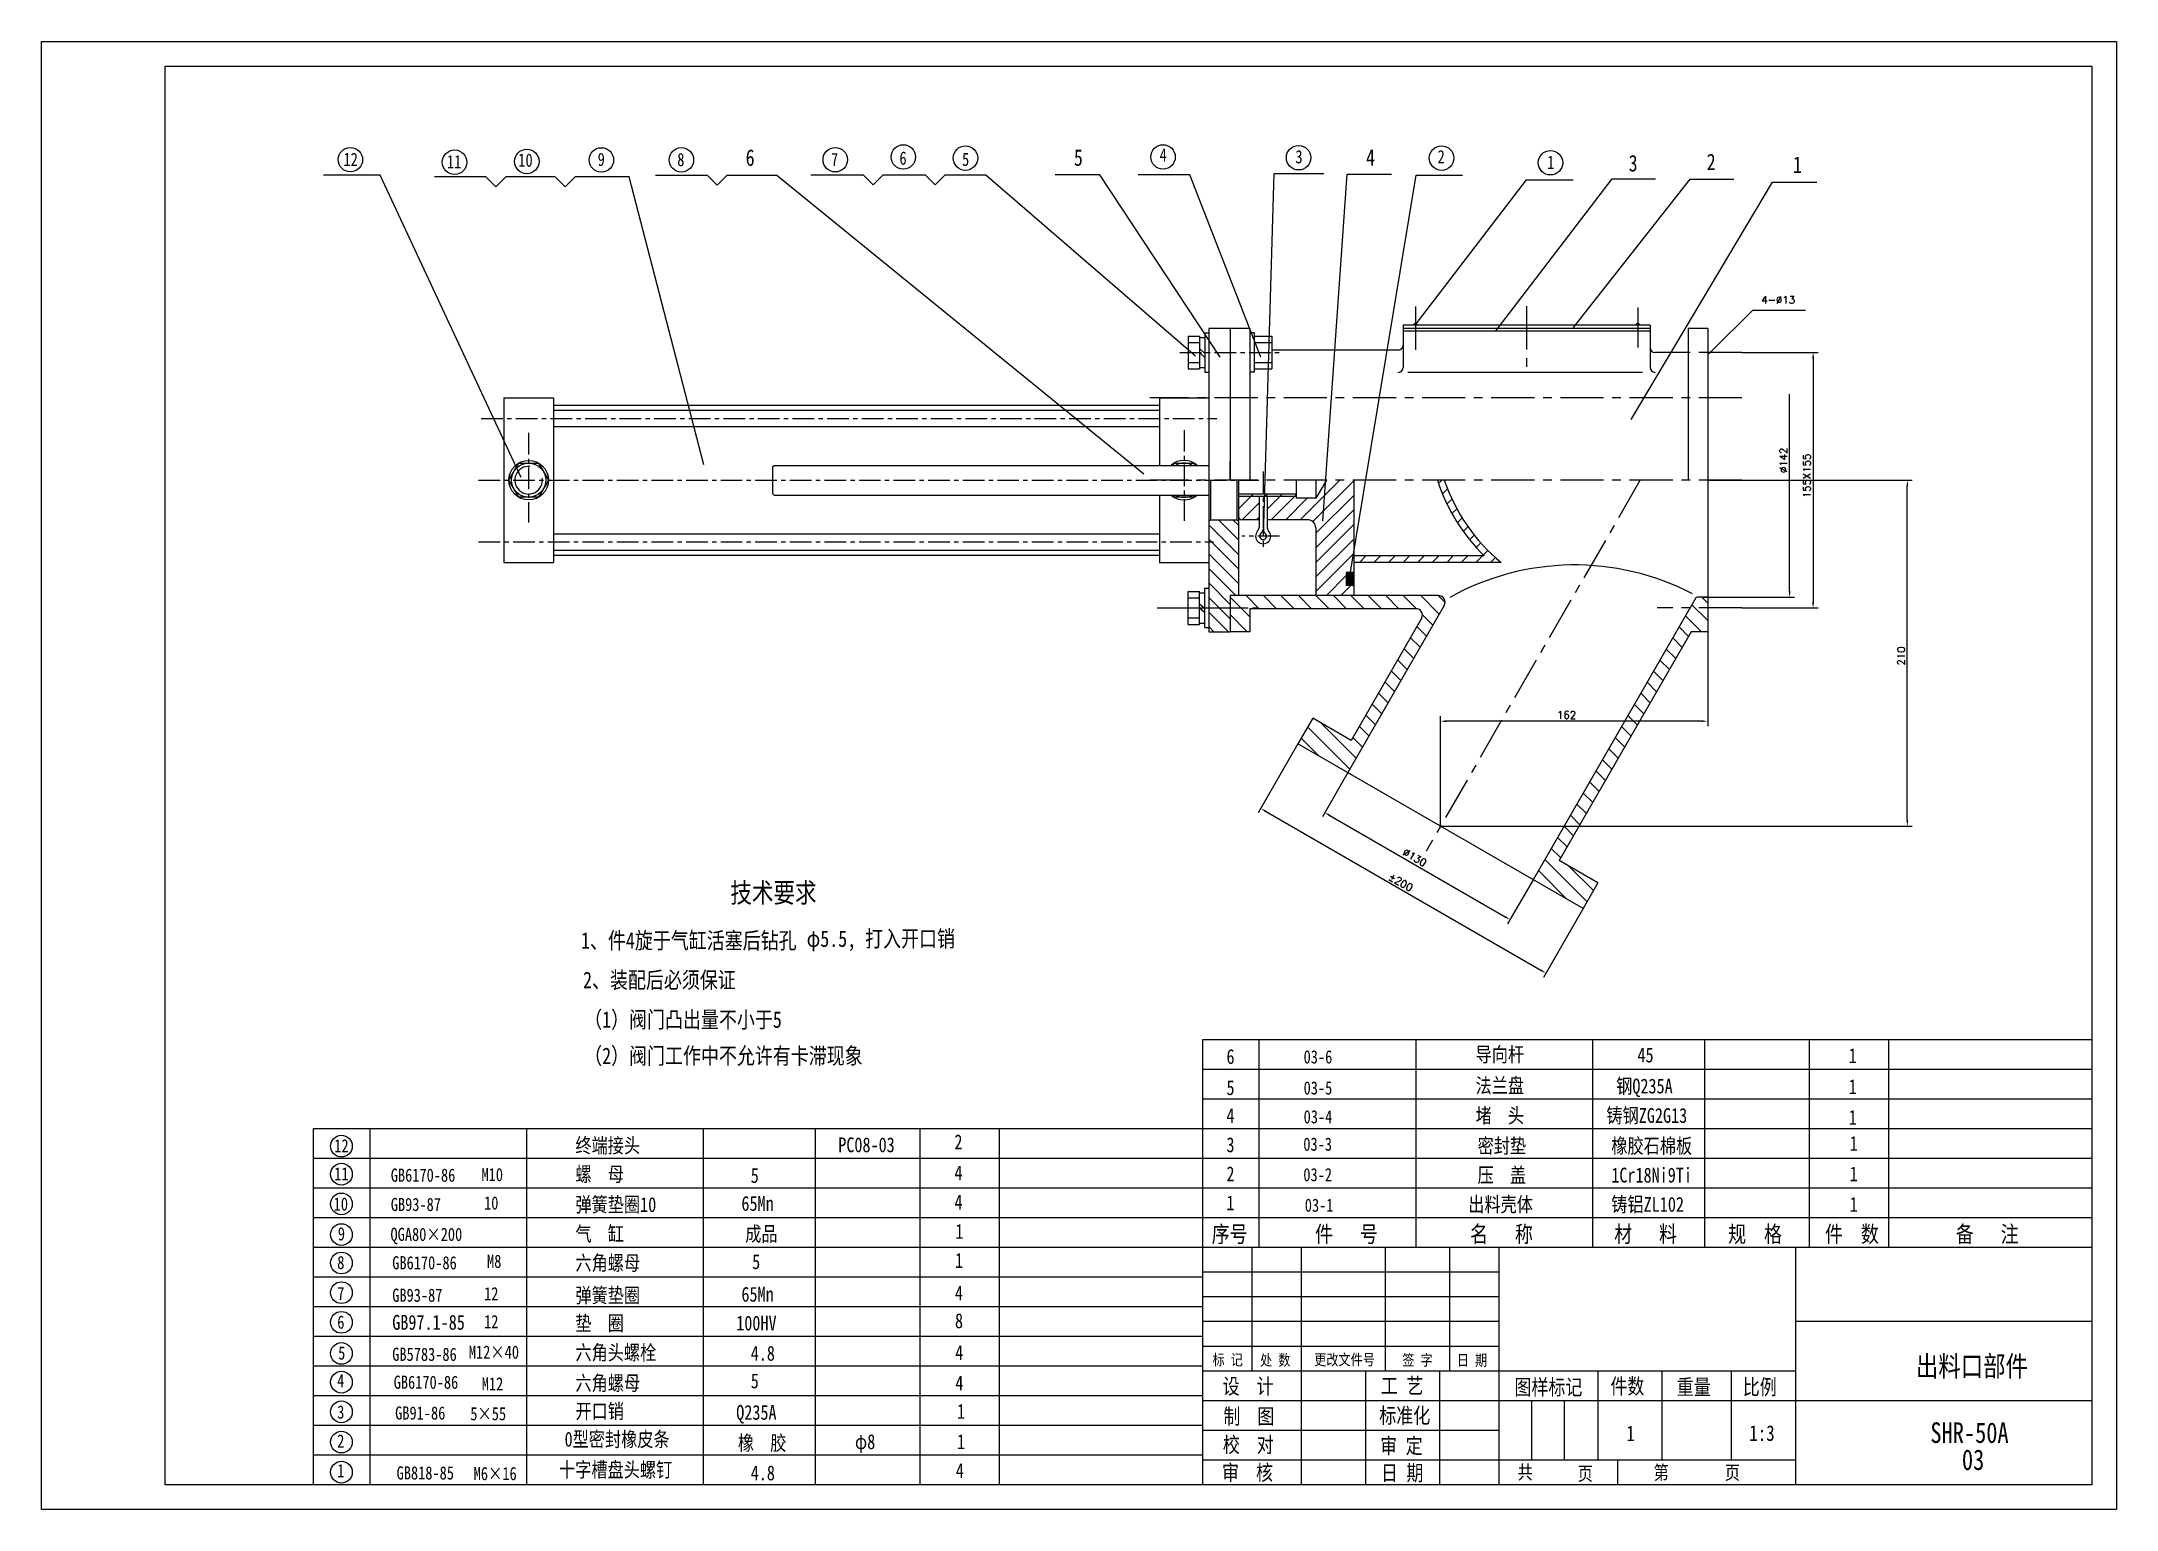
# Model space of a CAD drawing. Extents: x 56 to 1316, y 202 to 1093.
import ezdxf

# ---------------------------------------------------------------- set-up
doc = ezdxf.new("R2010")
doc.units = 0
doc.header["$LTSCALE"] = 10.5
doc.header["$MEASUREMENT"] = 0
doc.linetypes.add('CENTER', pattern=[2, 1.25, -0.25, 0.25, -0.25])
doc.layers.get('0').update_dxf_attribs({"color": 2, "linetype": 'CONTINUOUS'})
doc.layers.get('DEFPOINTS').update_dxf_attribs({"linetype": 'CONTINUOUS'})
for name, color, linetype in [('LINE_THIN', 2, 'CONTINUOUS'), ('PART', 3, 'CONTINUOUS'), ('SMPEN_THICK', 7, 'CONTINUOUS')]:
    doc.layers.add(name, color=color, linetype=linetype)
doc.styles.add('HZDX', font='', dxfattribs={"width": 0.8, "height": 0.5})
doc.styles.get("Standard").update_dxf_attribs({"font": 'txt.shx', "height": 4.5, "bigfont": 'hzfs.shx'})
doc.styles.get('HZDX').set_extended_font_data('SimSun')
doc.dimstyles.new('HZDX', dxfattribs={"dimscale": 0, "dimtxt": 5, "dimasz": 3.5, "dimexe": 5.25, "dimexo": 0, "dimgap": 1.5, "dimtad": 1, "dimdec": 4, "dimdsep": 46, "dimtxsty": 'HZDX', "dimcen": 0.09, "dimclrd": 2, "dimclre": 2, "dimclrt": 2, "dimadec": 0, "dimazin": 0, "dimtol": 1, "dimtp": 0.2, "dimtfac": 0.66667, "dimtdec": 4, "dimtmove": 0, "dimatfit": 1, "dimfxl": 1, "dimtvp": 5, "dimtolj": 1, "dimarcsym": 0})

# ---------------------------------------------------------------- blocks, each defined once
blk = doc.blocks.new('*D63')
at = {"color": 2, "linetype": 'ByBlock', "transparency": 16777216}
for p, q in [((1088.2, 903.8), (1134.4, 903.8)), ((1131.4, 900.3), (1131.4, 752.3)), ((1088.2, 748.8), (1134.4, 748.8))]:
    blk.add_line(p, q, dxfattribs=at)
for points in [[(1130.8, 900.3), (1132, 900.3), (1131.4, 903.8)], [(1130.8, 752.3), (1132, 752.3), (1131.4, 748.8)]]:
    blk.add_solid(points, dxfattribs=at)
at = {"layer": 'DEFPOINTS', "color": 0, "linetype": 'ByBlock', "transparency": 16777216}
for p in [(1088.2, 903.8), (1088.2, 748.8), (1131.4, 748.8)]:
    blk.add_point(p, dxfattribs=at)
at = {"color": 2, "linetype": 'ByBlock', "transparency": 16777216, "insert": (1127.6, 828.9), "char_height": 4.5, "attachment_point": 5, "rotation": 90}
blk.add_mtext('\\A1;155X155', dxfattribs=at)
blk = doc.blocks.new('*D64')
at = {"color": 2, "linetype": 'ByBlock', "transparency": 16777216}
for p, q in [((848.8, 648.8), (833.4, 622)), ((837.9, 622.8), (944.4, 561.3)), ((961.4, 583.8), (945.9, 557))]:
    blk.add_line(p, q, dxfattribs=at)
for points in [[(838.2, 623.3), (837.6, 622.3), (834.9, 624.6)], [(944.7, 561.8), (944.1, 560.8), (947.4, 559.6)]]:
    blk.add_solid(points, dxfattribs=at)
at = {"layer": 'DEFPOINTS', "color": 0, "linetype": 'ByBlock', "transparency": 16777216}
for p in [(848.8, 648.8), (961.4, 583.8), (947.4, 559.6)]:
    blk.add_point(p, dxfattribs=at)
at = {"color": 2, "linetype": 'ByBlock', "transparency": 16777216, "insert": (889.5, 597.3), "char_height": 4.5, "attachment_point": 5, "rotation": 330}
blk.add_mtext('\\A1;∅130', dxfattribs=at)
blk = doc.blocks.new('*D65')
at = {"color": 2, "linetype": 'ByBlock', "transparency": 16777216}
for p, q in [((818.5, 666.3), (794.4, 624.5)), ((798.9, 625.4), (966.1, 528.9)), ((991.7, 566.3), (967.6, 524.5))]:
    blk.add_line(p, q, dxfattribs=at)
for points in [[(799.2, 625.9), (798.6, 624.9), (795.9, 627.1)], [(966.4, 529.4), (965.8, 528.4), (969.1, 527.1)]]:
    blk.add_solid(points, dxfattribs=at)
at = {"layer": 'DEFPOINTS', "color": 0, "linetype": 'ByBlock', "transparency": 16777216}
for p in [(818.5, 666.3), (991.7, 566.3), (969.1, 527.1)]:
    blk.add_point(p, dxfattribs=at)
at = {"color": 2, "linetype": 'ByBlock', "transparency": 16777216, "insert": (881, 582.3), "char_height": 4.5, "attachment_point": 5, "rotation": 330}
blk.add_mtext('\\A1;±200', dxfattribs=at)
blk = doc.blocks.new('*D66')
at = {"color": 2, "linetype": 'ByBlock', "transparency": 16777216}
for p, q in [((1067.4, 826.3), (1191.6, 826.3)), ((1188.6, 619.8), (1188.6, 822.8)), ((905.1, 616.3), (1191.6, 616.3))]:
    blk.add_line(p, q, dxfattribs=at)
for points in [[(1188.1, 822.8), (1189.2, 822.8), (1188.6, 826.3)], [(1188.1, 619.8), (1189.2, 619.8), (1188.6, 616.3)]]:
    blk.add_solid(points, dxfattribs=at)
at = {"layer": 'DEFPOINTS', "color": 0, "linetype": 'ByBlock', "transparency": 16777216}
for p in [(1067.4, 826.3), (1188.6, 826.3), (905.1, 616.3)]:
    blk.add_point(p, dxfattribs=at)
at = {"color": 2, "linetype": 'ByBlock', "transparency": 16777216, "insert": (1184.9, 719.6), "char_height": 4.5, "attachment_point": 5, "rotation": 90}
blk.add_mtext('\\A1;210', dxfattribs=at)
blk = doc.blocks.new('*D67')
at = {"color": 2, "linetype": 'ByBlock', "transparency": 16777216}
for p, q in [((1067.4, 826.3), (1067.4, 677)), ((905.1, 616.3), (905.1, 683)), ((1063.9, 680), (908.6, 680))]:
    blk.add_line(p, q, dxfattribs=at)
for points in [[(908.6, 680.6), (908.6, 679.5), (905.1, 680)], [(1063.9, 680.6), (1063.9, 679.5), (1067.4, 680)]]:
    blk.add_solid(points, dxfattribs=at)
at = {"layer": 'DEFPOINTS', "color": 0, "linetype": 'ByBlock', "transparency": 16777216}
for p in [(1067.4, 826.3), (905.1, 680), (905.1, 616.3)]:
    blk.add_point(p, dxfattribs=at)
at = {"color": 2, "linetype": 'ByBlock', "transparency": 16777216, "insert": (981.7, 683.8), "char_height": 4.5, "attachment_point": 5}
blk.add_mtext('\\A1;162', dxfattribs=at)

msp = doc.modelspace()

# ---------------------------------------------------------------- hatches: boundary and pattern name
at = {"layer": 'SMPEN_THICK'}
h = msp.add_hatch(dxfattribs=at)
h.set_pattern_fill('ANSI31', color=256, scale=50, style=0)
h.paths.add_polyline_path([(794.9413, 816.30813), (782.4413, 816.30813), (782.4413, 804.30813, 0.4142135624), (784.4413, 802.30813), (794.9413, 802.30813)])
h.paths.add_polyline_path([(829.4413, 815.30813), (817.4413, 815.30813), (817.4413, 816.30813), (799.9413, 816.30813), (799.9413, 802.30813), (824.4413, 802.30813, -0.4142135624), (829.4413, 797.30813), (829.4413, 756.30813), (852.4413, 756.30813), (852.4413, 762.30813), (847.9413, 762.30813), (847.9413, 770.30813), (847.9413, 826.30813), (835.86628, 826.30813)])
h.paths.add_polyline_path([(817.4413, 817.80813), (798.39695, 817.80813), (798.352, 816.30813), (817.4413, 816.30813)])
h.paths.add_polyline_path([(797.4413, 817.80813), (782.4413, 817.80813), (782.4413, 816.30813), (797.4413, 816.30813)])
h.paths.add_polyline_path([(852.4413, 826.30813), (847.9413, 826.30813), (847.9413, 770.30813), (850.56077, 770.30813), (852.4413, 781.6885)])
h = msp.add_hatch(dxfattribs=at)
h.set_pattern_fill('ANSI31', color=256, scale=50, style=0)
h.paths.add_polyline_path([(907.4413, 826.30813), (903.22457, 826.30813, 0.1192011599), (931.64537, 780.30813), (852.4413, 780.30813), (852.4413, 776.30813), (942.04367, 776.30813, -0.1395989353)])
h = msp.add_hatch(dxfattribs=at)
h.set_pattern_fill('ANSI31', color=256, scale=50, style=0)
h.set_pattern_definition([(135, (1342.74, 0), (4.419417, 4.419417), [])])
h.paths.add_polyline_path([(764.4413, 748.80813), (777.4413, 748.80813), (777.4413, 756.30813), (782.4413, 756.30813), (782.4413, 801.30813), (781.4413, 802.30813), (765.4413, 802.30813), (764.4413, 801.30813)])
h.paths.add_polyline_path([(764.4413, 748.80813), (764.4413, 734.30813), (777.4413, 734.30813), (777.4413, 748.80813)])
h = msp.add_hatch(dxfattribs=at)
h.set_pattern_fill('ANSI37', color=256, scale=5, style=0)
h.set_pattern_definition([(135, (1342.7399, 0), (0.44194174, 0.44194174), []), (45, (1342.7399, 0), (0.44194174, -0.44194174), [])])
h.paths.add_polyline_path([(852.4413, 770.30813), (847.9413, 770.30813), (847.9413, 762.30813), (852.4413, 762.30813)])
h = msp.add_hatch(dxfattribs=at)
h.set_pattern_fill('ANSI31', color=256, scale=60, style=0)
h.set_pattern_definition([(135, (1452.141, 239.701), (5.3033, 5.3033), [])])
h.paths.add_polyline_path([(777.4413, 756.30813), (812.01836, 756.30813), (812.2837, 755.95072), (812.4956, 756.30813), (903.97938, 756.30813, -0.5773502692), (907.44348, 750.30813), (848.84243, 648.80813), (828.05782, 660.80813), (837.05782, 676.39659), (850.91423, 668.39659), (893.58708, 742.30813, 0.5773502692), (890.12297, 748.30813), (789.4413, 748.30813), (789.4413, 734.30813), (777.4413, 734.30813)])
h.paths.add_polyline_path([(827.53154, 681.89659), (837.05782, 676.39659), (828.05782, 660.80813), (818.53154, 666.30813)], flags=17)
h.paths.add_polyline_path([(1060.15263, 754.80813, -0.2679491924), (1061.01865, 755.30813), (1067.4413, 755.30813), (1067.4413, 734.30813), (1057.4413, 734.30813), (977.269, 595.44563), (991.21034, 587.39659), (982.21034, 571.80813), (961.42573, 583.80813)])
h.paths.add_polyline_path([(991.21034, 587.39659), (1000.73662, 581.89659), (991.73662, 566.30813), (982.21034, 571.80813)])

# ---------------------------------------------------------------- linework, layer by layer
at = {"color": 2, "linetype": 'ByBlock'}
for p, q in [((1117.15459, 758.80813), (1117.15459, 878.57661)), ((1063.81348, 755.30813), (1120.15459, 755.30813))]:
    msp.add_line(p, q, dxfattribs=at)
msp.add_solid([(1116.57126, 758.80813), (1117.73793, 758.80813), (1117.15459, 755.30813)], dxfattribs=at)
at = {"layer": 'DEFPOINTS', "color": 0, "linetype": 'ByBlock'}
for p in [(777.4413, 918.30813), (777.4413, 918.30813), (777.4413, 918.30813), (1067.4413, 918.30813), (897.4413, 826.30813), (897.4413, 826.30813), (1067.4413, 826.30813), (852.4413, 756.30813), (1063.81348, 755.30813), (1067.4413, 755.30813), (1067.4413, 734.30813), (1067.4413, 734.30813)]:
    msp.add_point(p, dxfattribs=at)
at = {"layer": 'LINE_THIN', "linetype": 'Continuous'}
for p, q in [((55.62949, 201.55907), (55.62949, 1092.55906)), ((55.62949, 1092.55906), (1315.62948, 1092.55906)), ((1315.62948, 1092.55906), (1315.62948, 201.55907)), ((1315.62948, 201.55907), (55.62949, 201.55907))]:
    msp.add_line(p, q, dxfattribs=at)
at = {"layer": 'PART', "linetype": 'Continuous'}
for p, q in [((130.62949, 216.55907), (130.62949, 1077.55906)), ((130.62949, 1077.55906), (1300.62948, 1077.55906)), ((1300.62948, 1077.55906), (1300.62948, 216.55907)), ((760.62948, 486.55907), (760.62948, 216.55907)), ((1300.62948, 486.55907), (760.62948, 486.55907)), ((794.91775, 486.55907), (794.91775, 360.55907)), ((890.0677, 486.55907), (890.0677, 360.55907)), ((997.43664, 486.55907), (997.43664, 360.55907)), ((1065.36393, 486.55907), (1065.36393, 360.55907)), ((1128.90882, 486.55907), (1128.90882, 360.55907)), ((1177.11529, 486.55907), (1177.11529, 360.55907)), ((1300.62948, 468.55907), (760.62948, 468.55907)), ((1300.62948, 450.55907), (760.62948, 450.55907)), ((220.62948, 432.55907), (220.62948, 216.55907)), ((760.62948, 432.55907), (220.62948, 432.55907)), ((254.91775, 432.55907), (254.91775, 216.55907)), ((350.0677, 432.55907), (350.0677, 216.55907)), ((457.43664, 432.55907), (457.43664, 216.55907)), ((525.36393, 432.55907), (525.36393, 216.55907)), ((588.90882, 432.55907), (588.90882, 216.55907)), ((637.11529, 432.55907), (637.11529, 216.55907)), ((1300.62948, 432.55907), (760.62948, 432.55907)), ((760.62948, 414.55907), (220.62948, 414.55907)), ((1300.62948, 414.55907), (760.62948, 414.55907)), ((760.62948, 396.55907), (220.62948, 396.55907)), ((1300.62948, 396.55907), (760.62948, 396.55907)), ((760.62948, 378.55907), (220.62948, 378.55907)), ((1300.62948, 378.55907), (760.62948, 378.55907)), ((760.62948, 360.55907), (220.62948, 360.55907)), ((1300.62948, 360.55907), (760.62948, 360.55907)), ((790.62948, 360.55907), (790.62948, 285.55907)), ((820.62948, 360.55907), (820.62948, 216.55907)), ((871.62948, 360.55907), (871.62948, 285.55907)), ((910.62948, 360.55907), (910.62948, 285.55907)), ((940.62948, 360.55907), (940.62948, 216.55907)), ((1120.62948, 360.55907), (1120.62948, 216.55907)), ((760.62948, 342.55907), (220.62948, 342.55907)), ((760.62948, 324.55907), (220.62948, 324.55907)), ((1300.62948, 315.55907), (1120.62948, 315.55907)), ((760.62948, 306.55907), (220.62948, 306.55907)), ((760.62948, 288.55907), (220.62948, 288.55907)), ((859.62948, 285.55907), (859.62948, 216.55907)), ((904.62948, 285.55907), (904.62948, 216.55907)), ((1000.62948, 285.55907), (1000.62948, 231.55907)), ((1039.62948, 285.55907), (1039.62948, 231.55907)), ((1081.62948, 285.55907), (1081.62948, 231.55907)), ((760.62948, 270.55907), (220.62948, 270.55907)), ((960.42948, 267.55907), (960.42948, 231.55907)), ((980.22948, 267.55907), (980.22948, 231.55907)), ((1300.62948, 267.55907), (1120.62948, 267.55907)), ((760.62948, 252.55907), (220.62948, 252.55907)), ((760.62948, 234.55907), (220.62948, 234.55907)), ((1012.62948, 231.55907), (1012.62948, 216.55907)), ((1300.62948, 216.55907), (130.62949, 216.55907)), ((760.62948, 216.55907), (220.62948, 216.55907))]:
    msp.add_line(p, q, dxfattribs=at)
at = {"layer": 'PART', "color": 5, "linetype": 'Continuous'}
msp.add_line((852.4413, 756.30813), (834.4413, 756.30813), dxfattribs=at)
at = {"layer": 'SMPEN_THICK'}
for p, q in [((261.35341, 1011.49473), (226.834, 1011.49473)), ((346.99362, 827.94473), (261.35341, 1011.49473)), ((325.41885, 1010.44734), (294.36849, 1010.44734)), ((331.50348, 1004.36633), (325.41885, 1010.44734)), ((337.58811, 1010.44734), (331.50348, 1004.36633)), ((367.50595, 1010.44734), (337.58811, 1010.44734)), ((373.59058, 1004.36633), (367.50595, 1010.44734)), ((379.67521, 1010.44734), (373.59058, 1004.36633)), ((412.52348, 1010.44734), (379.67521, 1010.44734)), ((457.86887, 835.66562), (412.52348, 1010.44734)), ((460.1119, 1011.2517), (428.52976, 1011.2517)), ((465.97242, 1005.39466), (460.1119, 1011.2517)), ((471.83294, 1011.2517), (465.97242, 1005.39466)), ((502.20038, 1011.2517), (471.83294, 1011.2517)), ((724.91452, 830.00784), (502.20038, 1011.2517)), ((554.8568, 1011.34084), (522.82521, 1011.34084)), ((560.71732, 1005.48381), (554.8568, 1011.34084)), ((566.57784, 1011.34084), (560.71732, 1005.48381)), ((592.42871, 1011.34084), (566.57784, 1011.34084)), ((598.28923, 1005.48381), (592.42871, 1011.34084)), ((604.14975, 1011.34084), (598.28923, 1005.48381)), ((628.95714, 1011.34084), (604.14975, 1011.34084)), ((756.27415, 901.56806), (628.95714, 1011.34084)), ((698.37988, 1011.5427), (671.21299, 1011.5427)), ((771.26726, 900.90529), (698.37988, 1011.5427)), ((753.01947, 1011.59687), (721.48479, 1011.59687)), ((796.07742, 901.02551), (753.01947, 1011.59687)), ((797.64072, 792.57191), (804.22822, 1012.40365)), ((804.22822, 1012.40365), (834.2505, 1012.40365)), ((833.77553, 801.40049), (848.42556, 1011.99741)), ((848.42556, 1011.99741), (875.29325, 1011.99741)), ((849.5697, 764.31044), (890.39755, 1011.3876)), ((889.71775, 920.48518), (957.29881, 1008.57291)), ((890.39755, 1011.3876), (918.43074, 1011.3876)), ((938.9161, 917.1278), (1009.46676, 1009.25136)), ((957.29881, 1008.57291), (985.73963, 1008.57291)), ((985.91555, 919.07392), (1056.70994, 1008.98412)), ((1009.46676, 1009.25136), (1035.69609, 1009.25136)), ((1056.70994, 1008.98412), (1083.35869, 1008.98412)), ((1020.96922, 863.17719), (1106.82125, 1007.18937)), ((1106.82125, 1007.18937), (1133.68894, 1007.18937)), ((777.4413, 826.30813), (777.4413, 837.87661)), ((940.62948, 345.55907), (760.62948, 345.55907)), ((940.62948, 330.55907), (760.62948, 330.55907)), ((940.62948, 315.55907), (760.62948, 315.55907)), ((940.62948, 300.55907), (760.62948, 300.55907)), ((1120.62948, 285.55907), (760.62948, 285.55907)), ((1120.62948, 267.55907), (760.62948, 267.55907)), ((940.62948, 249.55907), (760.62948, 249.55907)), ((1120.62948, 231.55907), (760.62948, 231.55907))]:
    msp.add_line(p, q, dxfattribs=at)
at = {"layer": 'SMPEN_THICK', "color": 4}
for p, q in [((882.4413, 920.30813), (882.4413, 908.30813)), ((1032.4413, 920.30813), (882.4413, 920.30813)), ((882.4413, 920.30813), (882.4413, 894.76454)), ((888.83218, 920.30813), (888.83218, 920.43833)), ((890.05043, 921.43833), (889.83218, 921.43833)), ((891.05043, 920.30813), (891.05043, 920.43833)), ((1023.83218, 920.30813), (1023.83218, 920.43833)), ((1025.05043, 921.43833), (1024.83218, 921.43833)), ((1026.05043, 920.30813), (1026.05043, 920.43833)), ((1032.4413, 920.30813), (1032.4413, 894.76454)), ((751.8413, 913.80813), (758.8413, 913.80813)), ((751.8413, 913.80813), (751.8413, 893.80813)), ((751.8413, 909.80813), (758.8413, 909.80813)), ((758.8413, 913.80813), (758.8413, 893.80813)), ((758.8413, 913.00813), (761.9413, 913.00813)), ((761.9413, 915.80813), (761.9413, 891.80813)), ((761.9413, 915.80813), (764.4413, 915.80813)), ((764.4413, 918.30813), (764.4413, 734.30813)), ((777.4413, 918.30813), (764.4413, 918.30813)), ((777.4413, 918.30813), (777.4413, 826.30813)), ((789.4413, 918.30813), (777.4413, 918.30813)), ((789.4413, 918.30813), (789.4413, 826.30813)), ((791.9413, 915.8142), (789.4413, 915.8142)), ((791.93458, 913.80813), (802.73458, 913.80813)), ((791.93458, 909.80813), (802.73458, 909.80813)), ((791.9413, 915.8142), (791.9413, 891.8142)), ((802.73458, 913.80813), (802.73458, 893.80813)), ((1032.4413, 918.30813), (882.4413, 918.30813)), ((1032.4413, 916.80813), (882.4413, 916.80813)), ((1067.4413, 918.30813), (1055.4413, 918.30813)), ((1055.4413, 918.30813), (1055.4413, 826.30813)), ((1067.4413, 918.30813), (1067.4413, 734.30813)), ((751.8413, 897.80813), (758.8413, 897.80813)), ((758.8413, 906.32602), (761.9413, 903.29385)), ((758.8413, 903.80813), (761.9413, 900.77596)), ((758.8413, 894.60813), (761.9413, 894.60813)), ((791.93458, 897.80813), (802.73458, 897.80813)), ((879.4413, 905.30813), (802.73458, 905.30813)), ((1055.4413, 903.73101), (1035.4413, 903.73101)), ((751.8413, 893.80813), (758.8413, 893.80813)), ((761.9413, 891.80813), (764.4413, 891.80813)), ((791.9413, 891.8142), (789.4413, 891.8142)), ((791.93458, 893.80813), (802.73458, 893.80813)), ((1027.8267, 891.76454), (885.26388, 891.76454)), ((336.4413, 876.30813), (366.4413, 876.30813)), ((336.4413, 876.30813), (336.4413, 776.30813)), ((366.4413, 876.30813), (366.4413, 776.30813)), ((366.4413, 871.80813), (734.4413, 871.80813)), ((734.4413, 876.30813), (734.4413, 835.30813)), ((734.4413, 876.30813), (764.4413, 876.30813)), ((366.4413, 868.80813), (734.4413, 868.80813)), ((366.4413, 858.80813), (734.4413, 858.80813)), ((499.4413, 834.30813), (500.4413, 835.30813)), ((499.4413, 834.30813), (499.4413, 818.30813)), ((500.4413, 835.30813), (764.4413, 835.30813)), ((765.4413, 826.30813), (765.4413, 802.30813)), ((781.4413, 826.30813), (781.4413, 802.30813)), ((782.4413, 826.30813), (782.4413, 804.30813)), ((782.4413, 826.30813), (782.4413, 756.30813)), ((817.4413, 826.30813), (817.4413, 815.30813)), ((829.4413, 826.30813), (829.4413, 815.30813)), ((835.86628, 826.30813), (829.4413, 815.30813)), ((852.4413, 826.30813), (852.4413, 756.30813)), ((499.4413, 818.30813), (500.4413, 817.30813)), ((500.4413, 817.30813), (764.4413, 817.30813)), ((734.4413, 817.30813), (734.4413, 776.30813)), ((817.4413, 817.80813), (782.4413, 817.80813)), ((817.4413, 816.30813), (782.4413, 816.30813)), ((794.9413, 816.30813), (794.9413, 797.55313)), ((799.9413, 816.30813), (799.9413, 797.55313)), ((829.4413, 815.30813), (817.4413, 815.30813)), ((366.4413, 793.80813), (734.4413, 793.80813)), ((765.4413, 802.30813), (764.4413, 801.30813)), ((765.4413, 802.30813), (781.4413, 802.30813)), ((781.4413, 802.30813), (782.4413, 801.30813)), ((782.4413, 801.30813), (782.4413, 801.30813)), ((794.9413, 802.30813), (784.4413, 802.30813)), ((824.4413, 802.30813), (799.9413, 802.30813)), ((829.4413, 797.30813), (829.4413, 756.30813)), ((366.4413, 783.80813), (734.4413, 783.80813)), ((336.4413, 776.30813), (366.4413, 776.30813)), ((366.4413, 780.80813), (734.4413, 780.80813)), ((734.4413, 776.30813), (764.4413, 776.30813)), ((852.4413, 770.30813), (847.9413, 770.30813)), ((847.9413, 770.30813), (847.9413, 762.30813)), ((931.64537, 780.30813), (852.4413, 780.30813)), ((942.04367, 776.30813), (852.4413, 776.30813)), ((751.8413, 738.80813), (751.8413, 758.80813)), ((751.8413, 758.80813), (758.8413, 758.80813)), ((758.8413, 738.80813), (758.8413, 758.80813)), ((758.8413, 758.00813), (761.9413, 758.00813)), ((761.9413, 736.80813), (761.9413, 760.80813)), ((761.9413, 760.80813), (764.4413, 760.80813)), ((777.4413, 756.30813), (777.4413, 734.30813)), ((903.97938, 756.30813), (777.4413, 756.30813)), ((852.4413, 762.30813), (847.9413, 762.30813)), ((751.8413, 754.80813), (758.8413, 754.80813)), ((758.8413, 751.27851), (761.9413, 748.36455)), ((758.8413, 748.80813), (761.9413, 745.89417)), ((890.12297, 748.30813), (789.4413, 748.30813)), ((789.4413, 748.30813), (789.4413, 734.30813)), ((907.44348, 750.30813), (848.84243, 648.80813)), ((1060.15263, 754.80813), (961.42573, 583.80813)), ((1067.4413, 755.30813), (1061.01865, 755.30813)), ((751.8413, 742.80813), (758.8413, 742.80813)), ((751.8413, 738.80813), (758.8413, 738.80813)), ((758.8413, 739.60813), (761.9413, 739.60813)), ((761.9413, 736.80813), (764.4413, 736.80813)), ((764.4413, 734.30813), (777.4413, 734.30813)), ((789.4413, 734.30813), (777.4413, 734.30813)), ((893.58708, 742.30813), (850.91423, 668.39659)), ((1057.4413, 734.30813), (977.269, 595.44563)), ((1067.4413, 734.30813), (1057.4413, 734.30813)), ((827.53154, 681.89659), (818.53154, 666.30813)), ((850.91423, 668.39659), (827.53154, 681.89659)), ((991.73662, 566.30813), (818.53154, 666.30813)), ((1000.73662, 581.89659), (977.269, 595.44563)), ((1000.73662, 581.89659), (991.73662, 566.30813))]:
    msp.add_line(p, q, dxfattribs=at)
at = {"layer": 'SMPEN_THICK', "linetype": 'CENTER', "ltscale": 2}
for p, q in [((889.9413, 931.75263), (889.9413, 904.67546)), ((957.4413, 931.89821), (957.4413, 890.40518)), ((1024.9413, 931.09866), (1024.9413, 906.87344)), ((1088.17109, 903.80813), (1045.85691, 903.80813)), ((1088.17109, 876.30813), (728.72429, 876.30813)), ((1088.17109, 826.30813), (728.72429, 826.30813)), ((1026.27949, 826.13814), (896.38284, 601.15054)), ((1088.17109, 748.80813), (1036.65243, 748.80813))]:
    msp.add_line(p, q, dxfattribs=at)
at = {"layer": 'SMPEN_THICK', "linetype": 'CENTER'}
for p, q in [((746.89359, 903.80813), (807.66523, 903.80813)), ((322.70684, 863.80813), (769.29677, 863.80813)), ((351.4413, 854.94546), (351.4413, 800.64013)), ((749.4413, 856.75564), (749.4413, 799.73504)), ((321.0462, 826.30813), (794.74287, 826.30813)), ((797.4413, 831.58112), (797.4413, 785.88524)), ((321.0462, 788.80813), (767.32057, 788.80813)), ((807.29554, 792.30813), (784.4413, 792.30813)), ((733.15148, 748.80813), (794.74287, 748.80813)), ((742.7871, 748.80813), (776.54997, 748.80813))]:
    msp.add_line(p, q, dxfattribs=at)
at = {"layer": 'SMPEN_THICK', "color": 2}
msp.add_lwpolyline([(1069.7347, 904.58441), (1094.7378, 929.56685), (1126.79664, 929.56685)], dxfattribs=at)
at = {"layer": 'SMPEN_THICK', "color": 4}
msp.add_lwpolyline([(357.4413, 836.70044), (363.4413, 826.30813), (357.4413, 815.91583), (345.4413, 815.91583), (339.4413, 826.30813), (345.4413, 836.70044)], close=True, dxfattribs=at)
for points in [[(742.63746, 835.30813), (743.4413, 836.70044), (755.4413, 836.70044), (756.24515, 835.30813)], [(756.24515, 817.30813), (755.4413, 815.91583), (743.4413, 815.91583), (742.63746, 817.30813)]]:
    msp.add_lwpolyline(points, dxfattribs=at)
at = {"layer": 'SMPEN_THICK'}
for centre, radius in [((243.18814, 1020.84929), 7.41904), ((306.44505, 1019.29875), 7.41904), ((350.33089, 1019.76546), 7.41904), ((395.61079, 1020.69887), 7.41904), ((444.20337, 1020.73849), 7.41904), ((537.59991, 1020.82764), 7.41904), ((578.96908, 1022.50068), 7.41904), ((616.69537, 1021.78538), 7.41904), ((736.66761, 1022.48379), 7.41904), ((818.95293, 1022.01323), 7.41904), ((905.77531, 1021.78538), 7.41904), ((971.9228, 1018.97069), 7.41904), ((237.75429, 422.10029), 6.59699), ((237.75429, 405.09323), 6.59699), ((237.75429, 386.99171), 6.59699), ((237.75429, 368.41964), 6.59699), ((237.75429, 351.16954), 6.59699), ((237.75429, 333.15994), 6.59699), ((237.75429, 315.15033), 6.59699), ((237.75429, 296.32211), 6.59699), ((237.75429, 278.83262), 6.59699), ((237.75429, 260.82301), 6.59699), ((237.75429, 242.50042), 6.59699), ((237.75429, 224.20522), 6.59699)]:
    msp.add_circle(centre, radius, dxfattribs=at)
at = {"layer": 'SMPEN_THICK', "color": 4}
for radius in [12, 10.3923]:
    msp.add_circle((351.4413, 826.30813), radius, dxfattribs=at)
for centre, radius, start, end in [((889.83218, 920.43833), 1, 90, 180), ((890.05043, 920.43833), 1, 0, 90), ((1024.83218, 920.43833), 1, 90, 180), ((1025.05043, 920.43833), 1, 0, 90), ((879.4413, 908.30813), 3, 270, 360), ((879.4413, 894.76454), 3, 270, 0), ((1035.4413, 906.73101), 3, 180, 270), ((1035.4413, 894.76454), 3, 180, 270), ((749.4413, 826.30813), 12, 48.59037789, 131.40962211), ((749.4413, 826.30813), 10.3923, 60, 120), ((1012.53973, 862.06797), 115.01552, 198.11427259, 225.3048675), ((1012.53973, 862.06797), 111.01552, 198.79092242, 230.57920873), ((749.4413, 826.30813), 12, 228.59037789, 311.40962211), ((749.4413, 826.30813), 10.3923, 240, 300), ((784.4413, 804.30813), 2, 180, 270), ((797.4413, 792.30813), 4.6, 136.35949944, 43.64050056), ((791.9413, 797.55313), 3, 316.35949944, 0), ((797.4413, 792.30813), 2.1, 126.03187907, 53.96812093), ((794.4413, 796.43245), 3, 306.03187907, 0), ((800.4413, 796.43245), 3, 180, 233.96812093), ((802.9413, 797.55313), 3, 180, 223.64050056), ((824.4413, 797.30813), 5, 0, 90), ((903.97938, 752.30813), 4, 330, 90), ((890.12297, 744.30813), 4, 330, 90), ((1061.01865, 754.30813), 1, 90, 150)]:
    msp.add_arc(centre, radius, start, end, dxfattribs=at)
at = {"layer": 'SMPEN_THICK'}
for centre, radius, start, end in [((351.4413, 826.30813), 8.3923, 84.546, 8.80454914), ((986.50797, 619.81528), 155.04087, 62.47324821, 119.18961072)]:
    msp.add_arc(centre, radius, start, end, dxfattribs=at)
at = {"layer": 'SMPEN_THICK', "color": 4}
for p in [(781.4413, 802.30813), (852.4413, 770.30813), (852.4413, 762.30813)]:
    msp.add_point(p, dxfattribs=at)
at = {"layer": 'SMPEN_THICK', "color": 2}
msp.add_solid([(1070.14701, 904.17177), (1067.2588, 902.11056), (1069.32239, 904.99706)], dxfattribs=at)

# ---------------------------------------------------------------- texts
at = {"color": 2, "linetype": 'ByBlock', "insert": (1099.9719, 938.06522), "char_height": 4.5, "width": 53.6495, "attachment_point": 1}
msp.add_mtext('4-%%c13', dxfattribs=at)
at = {"color": 2, "linetype": 'ByBlock', "insert": (1113.40459, 838.33952), "char_height": 4.5, "attachment_point": 5, "rotation": 90}
msp.add_mtext('\\A1;∅142', dxfattribs=at)
at = {"layer": 'SMPEN_THICK', "style": 'HZDX', "width": 0.8}
for s, height, p in [('12', 8, (238.98696, 1017.02817)), ('11', 8, (301.85456, 1015.63323)), ('10', 8, (345.16613, 1016.56664)), ('9', 8, (393.34154, 1017.03335)), ('8', 8, (441.6812, 1016.92617)), ('6', 10, (483.21332, 1017.10948)), ('7', 8, (535.07775, 1017.01532)), ('6', 8, (576.59983, 1017.78375)), ('5', 8, (614.62824, 1017.06845)), ('5', 10, (682.52329, 1017.10948)), ('4', 8, (734.57362, 1019.67025)), ('3', 8, (817.0206, 1018.62159)), ('4', 10, (859.93128, 1017.20566)), ('2', 8, (903.37791, 1018.68109)), ('1', 8, (969.91183, 1015.25783)), ('3', 10, (1019.39544, 1013.7035)), ('2', 10, (1066.77142, 1014.48675)), ('1', 10, (1119.15786, 1012.80298)), ('技术要求', 12, (473.91248, 569.90116)), ('φ5.5, 打入开口销', 10, (520.26542, 543.02086)), ('1、件4旋于气缸活塞后钻孔', 10, (383.23248, 541.90116)), ('2、装配后必须保证', 10, (384.47248, 517.96596)), ('（1）阀门凸出量不小于5', 10, (385.16582, 493.91523)), ('（2）阀门工作中不允许有卡滞现象', 10, (385.16582, 471.91523)), ('6', 9, (775.17345, 471.96041)), ('03-6', 8, (822.01802, 472.28834)), ('导向杆', 9, (926.45477, 473.25335)), ('45', 9, (1024.74051, 472.93993)), ('1', 9, (1152.99352, 472.51321)), ('5', 9, (775.17345, 453.09746)), ('03-5', 8, (822.01802, 453.42538)), ('法兰盘', 9, (926.45477, 454.39039)), ('钢Q235A', 9, (1011.82685, 454.07698)), ('1', 9, (1152.99352, 453.65026)), ('4', 9, (775.17345, 436.1382)), ('03-4', 8, (822.01802, 435.93197)), ('堵  头', 9, (926.45477, 436.20963)), ('铸钢ZG2G13', 9, (1005.90226, 436.20963)), ('1', 9, (1152.99352, 435.04278)), ('2', 9, (609.96853, 420.17308)), ('12', 8, (233.39697, 418.29415)), ('终端接头', 9, (379.83937, 417.98641)), ('PC08-03', 9, (539.45444, 418.3992)), ('3', 9, (775.17345, 418.41623)), ('03-3', 8, (821.8469, 419.29497)), ('密封垫', 9, (927.66579, 417.77882)), ('橡胶石棉板', 9, (1008.86456, 417.77882)), ('1', 9, (1153.66341, 419.25909)), ('11', 8, (233.39697, 401.28709)), ('GB6170-86', 8, (267.72581, 400.4907)), ('M10', 8, (322.80879, 400.84017)), ('螺  母', 9, (379.83937, 400.62808)), ('5', 9, (486.29813, 399.78661)), ('4', 9, (609.96853, 401.36822)), ('2', 9, (775.17345, 400.77537)), ('03-2', 8, (821.8469, 400.77207)), ('压  盖', 9, (927.66578, 400.01564)), ('1Cr18Ni9Ti', 9, (1008.86456, 400.01564)), ('1', 9, (1153.66341, 400.75578)), ('10', 8, (233.02478, 382.95751)), ('GB93-87', 8, (267.72582, 382.71017)), ('10', 8, (324.37547, 383.60504)), ('弹簧垫圈10', 9, (379.83937, 382.12478)), ('65Mn', 9, (480.63599, 382.81166)), ('4', 9, (609.96853, 383.60504)), ('1', 9, (775.10816, 383.13451)), ('出料壳体', 9, (921.99326, 382.25247)), ('铸铝ZL102', 9, (1008.86456, 382.25247)), ('1', 9, (1153.66341, 382.25247)), ('03-1', 8, (822.73275, 382.25247)), ('9', 8, (235.58177, 364.87592)), ('QGA80×200', 8, (267.57017, 364.55921)), ('气  缸', 9, (379.83937, 364.3616)), ('成品', 9, (482.93544, 364.3616)), ('1', 9, (610.53239, 365.84186)), ('序号', 10, (766.21718, 363.72956)), ('件   号', 10, (828.96657, 363.72956)), ('名   称', 10, (923.11061, 363.72956)), ('材   料', 10, (1010.63515, 363.72956)), ('规  格', 10, (1079.77219, 363.72956)), ('件  数', 10, (1138.61221, 363.72956)), ('备   注', 10, (1218.04625, 363.72956)), ('8', 8, (235.22166, 347.45685)), ('GB6170-86', 8, (268.61167, 347.31715)), ('M8', 8, (326.16671, 348.21203)), ('六角螺母', 9, (379.83937, 346.73176)), ('5', 9, (487.14215, 347.41865)), ('1', 9, (610.31396, 348.21203)), ('7', 8, (235.22166, 328.71215)), ('GB93-87', 8, (268.61167, 327.62476)), ('12', 8, (324.37546, 328.51964)), ('弹簧垫圈', 9, (379.83937, 327.03937)), ('65Mn', 9, (480.63599, 327.72626)), ('4', 9, (610.31396, 328.51964)), ('6', 8, (235.22166, 311.29309)), ('GB97.1-85', 9, (268.61166, 310.65532)), ('12', 8, (324.37546, 311.5849)), ('垫  圈', 9, (379.83937, 310.10463)), ('100HV', 9, (477.489, 310.21305)), ('8', 9, (610.31396, 311.5849)), ('六角头螺栓', 9, (379.83937, 292.34146)), ('5', 8, (235.7739, 292.54839)), ('GB5783-86', 8, (268.61167, 291.7635)), ('M12×40', 8, (315.1125, 293.08159)), ('4.8', 9, (486.29813, 291.87326)), ('4', 9, (610.41976, 292.34146)), ('标 记', 6.75, (766.71683, 289.08305)), ('处 数', 6.75, (795.61722, 288.86688)), ('更改文件号', 6.75, (828.46712, 289.11232)), ('签 字', 6.75, (881.98201, 288.84385)), ('日 期', 6.75, (915.05356, 288.78046)), ('出料口部件', 12.474, (1193.81664, 282.32908)), ('4', 8, (235.17345, 275.75147)), ('GB6170-86', 8, (269.49752, 274.79888)), ('M12', 8, (322.95407, 273.78606)), ('六角螺母', 9, (379.83937, 273.78606)), ('5', 9, (486.29813, 275.11254)), ('4', 9, (610.52556, 273.78606)), ('设  计', 9.45, (772.87377, 271.66088)), ('工 艺', 9.45, (868.95035, 271.94106)), ('图样标记', 9.45, (950.04124, 271.10077)), ('件数', 9.45, (1008.31911, 271.65635)), ('重量', 9.45, (1048.59921, 271.1624)), ('比例', 9.45, (1088.71267, 271.22402)), ('开口销', 9, (379.83937, 256.76302)), ('Q235A', 9, (477.489, 255.98267)), ('1', 9, (611.58329, 256.6575)), ('标准化', 9.45, (867.96197, 253.90329)), ('3', 8, (235.17345, 256.69145)), ('GB91-86', 8, (270.38337, 256.13301)), ('5×55', 8, (315.99835, 255.69554)), ('制  图', 9.45, (773.31711, 253.39955)), ('1', 9.45, (1018.04936, 243.04069)), ('1:3', 9.45, (1092.63209, 243.18636)), ('SHR-50A', 12.474, (1202.6208, 241.95608)), ('2', 8, (235.17345, 239.14055)), ('0型密封橡皮条', 9, (373.25009, 239.70689)), ('橡  胶  ', 9, (478.492, 237.46749)), ('φ8', 9, (549.58699, 238.20762)), ('1', 9, (611.58329, 238.20762)), ('校  对', 9.45, (772.97754, 236.16065)), ('审 定', 9.45, (868.51781, 235.49332)), ('1', 8, (235.17345, 221.13503)), ('GB818-85', 8, (271.26922, 219.76165)), ('M6×16', 8, (318.06061, 219.37696)), ('十字槽盘头螺钉', 9, (369.88906, 221.20358)), ('4.8', 9, (486.29813, 219.2655)), ('4', 9, (610.8076, 220.62081)), ('审  核', 9.45, (772.48334, 219.22666)), ('日 期', 9.45, (868.97118, 219.06331)), ('共', 8.505, (951.91478, 219.94956)), ('页', 8.505, (988.43861, 219.13041)), ('第', 8.505, (1034.52322, 219.74819)), ('页', 8.505, (1077.73125, 219.74819)), ('03', 12.474, (1221.75907, 225.52235))]:
    msp.add_text(s, height=height, dxfattribs=at).set_placement(p)

# ---------------------------------------------------------------- dimensions: what is measured, and where the dimension line sits
at = {"layer": 'SMPEN_THICK'}
for base, p1, p2, angle, text, picture, middle, dimtype in [((1131.37647, 748.80813), (1088.17109, 903.80813), (1088.17109, 748.80813), 90, '<>X155', '*D63', (1131.37647, 828.8938), 160), ((969.11496, 527.12626), (818.53154, 666.30813), (991.73662, 566.30813), 330, '%%p<>', '*D65', (879.15904, 579.06234), 161), ((947.44102, 559.5859), (848.84243, 648.80813), (961.42573, 583.80813), 330, '%%c<>', '*D64', (887.66444, 594.09793), 161)]:
    dim = msp.add_linear_dim(base=base, p1=p1, p2=p2, angle=angle, text=text, dimstyle='HZDX', override={"dimscale": 1, "dimtxt": 3, "dimexe": 3, "dimtxsty": 'Standard', "dimtol": 0}, dxfattribs=at)
    dim.commit()
    dim.dimension.update_dxf_attribs({"geometry": picture, "text_midpoint": middle, "dimtype": dimtype})
dim = msp.add_linear_dim(base=(1188.64304, 826.30813), p1=(905.13408, 616.30813), p2=(1067.4413, 826.30813), angle=90, dimstyle='HZDX', override={"dimscale": 1, "dimtxt": 3, "dimexe": 3, "dimtxsty": 'Standard', "dimtol": 0}, dxfattribs=at)
dim.commit()
dim.dimension.update_dxf_attribs({"geometry": '*D66', "text_midpoint": (1188.64304, 719.64233), "dimtype": 160})
dim = msp.add_linear_dim(base=(905.13408, 680.04887), p1=(1067.4413, 826.30813), p2=(905.13408, 616.30813), text='162', dimstyle='HZDX', override={"dimscale": 1, "dimtxt": 3, "dimexe": 3, "dimtxsty": 'Standard', "dimtol": 0}, dxfattribs=at)
dim.commit()
dim.dimension.update_dxf_attribs({"geometry": '*D67', "text_midpoint": (981.7061, 680.04887), "dimtype": 160})

doc.saveas('drawing.dxf')
